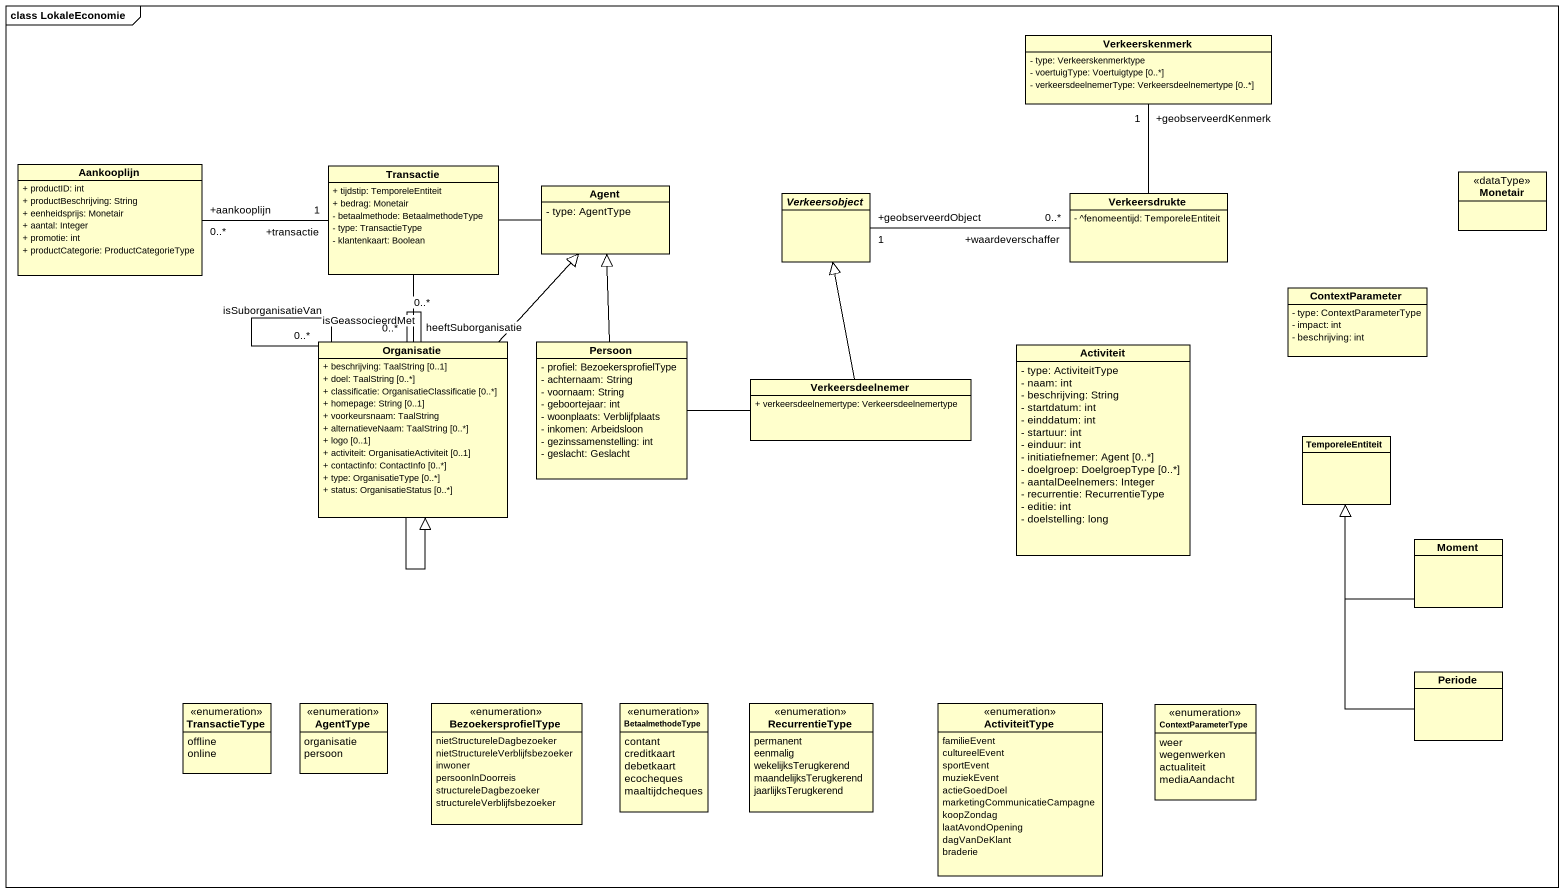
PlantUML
@startuml
mainframe class LokaleEconomie
hide circle
hide empty members
skinparam classAttributeIconSize 0
class Verkeerskenmerk {
  - type: Verkeerskenmerktype
  - voertuigType: Voertuigtype [0..*]
  - verkeersdeelnemerType: Verkeersdeelnemertype [0..*]
}
class Aankooplijn {
  + productID: int
  + productBeschrijving: String
  + eenheidsprijs: Monetair
  + aantal: Integer
  + promotie: int
  + productCategorie: ProductCategorieType
}
class Transactie {
  + tijdstip: TemporeleEntiteit
  + bedrag: Monetair
  - betaalmethode: BetaalmethodeType
  - type: TransactieType
  - klantenkaart: Boolean
}
class "Agent" as Agent_ {
  - type: AgentType
}
abstract class Verkeersobject
class Verkeersdrukte {
  - ^fenomeentijd: TemporeleEntiteit
}
class Monetair <<dataType>>
class ContextParameter {
  - type: ContextParameterType
  - impact: int
  - beschrijving: int
}
class Organisatie {
  + beschrijving: TaalString [0..1]
  + doel: TaalString [0..*]
  + classificatie: OrganisatieClassificatie [0..*]
  + homepage: String [0..1]
  + voorkeursnaam: TaalString
  + alternatieveNaam: TaalString [0..*]
  + logo [0..1]
  + activiteit: OrganisatieActiviteit [0..1]
  + contactinfo: ContactInfo [0..*]
  + type: OrganisatieType [0..*]
  + status: OrganisatieStatus [0..*]
}
class Persoon {
  - profiel: BezoekersprofielType
  - achternaam: String
  - voornaam: String
  - geboortejaar: int
  - woonplaats: Verblijfplaats
  - inkomen: Arbeidsloon
  - gezinssamenstelling: int
  - geslacht: Geslacht
}
class Activiteit {
  - type: ActiviteitType
  - naam: int
  - beschrijving: String
  - startdatum: int
  - einddatum: int
  - startuur: int
  - einduur: int
  - initiatiefnemer: Agent [0..*]
  - doelgroep: DoelgroepType [0..*]
  - aantalDeelnemers: Integer
  - recurrentie: RecurrentieType
  - editie: int
  - doelstelling: long
}
class Verkeersdeelnemer {
  + verkeersdeelnemertype: Verkeersdeelnemertype
}
class TemporeleEntiteit
class Moment
class Periode
enum TransactieType {
  offline
  online
}
enum AgentType {
  organisatie
  persoon
}
enum BezoekersprofielType {
  nietStructureleDagbezoeker
  nietStructureleVerblijfsbezoeker
  inwoner
  persoonInDoorreis
  structureleDagbezoeker
  structureleVerblijfsbezoeker
}
enum BetaalmethodeType {
  contant
  creditkaart
  debetkaart
  ecocheques
  maaltijdcheques
}
enum RecurrentieType {
  permanent
  eenmalig
  wekelijksTerugkerend
  maandelijksTerugkerend
  jaarlijksTerugkerend
}
enum ActiviteitType {
  familieEvent
  cultureelEvent
  sportEvent
  muziekEvent
  actieGoedDoel
  marketingCommunicatieCampagne
  koopZondag
  laatAvondOpening
  dagVanDeKlant
  braderie
}
enum ContextParameterType {
  weer
  wegenwerken
  actualiteit
  mediaAandacht
}
Aankooplijn "+aankooplijn\n0..*" -right- "+transactie\n1" Transactie
Transactie -- Organisatie
Agent_ -left- Transactie
Verkeersobject "+geobserveerdObject\n1" -right- "+waardeverschaffer\n0..*" Verkeersdrukte
Verkeersdrukte -up- "+geobserveerdKenmerk\n1" Verkeerskenmerk
Organisatie -up-|> Agent_
Organisatie --|> Organisatie
Organisatie -- "0..*" Organisatie : heeftSuborganisatie
Organisatie -- "0..*" Organisatie : isGeassocieerdMet
Organisatie -- "0..*" Organisatie : isSuborganisatieVan
Persoon -up-|> Agent_
Persoon -right- Verkeersdeelnemer
Verkeersdeelnemer -up-|> Verkeersobject
Moment -up-|> TemporeleEntiteit
Periode -up-|> TemporeleEntiteit
@enduml
